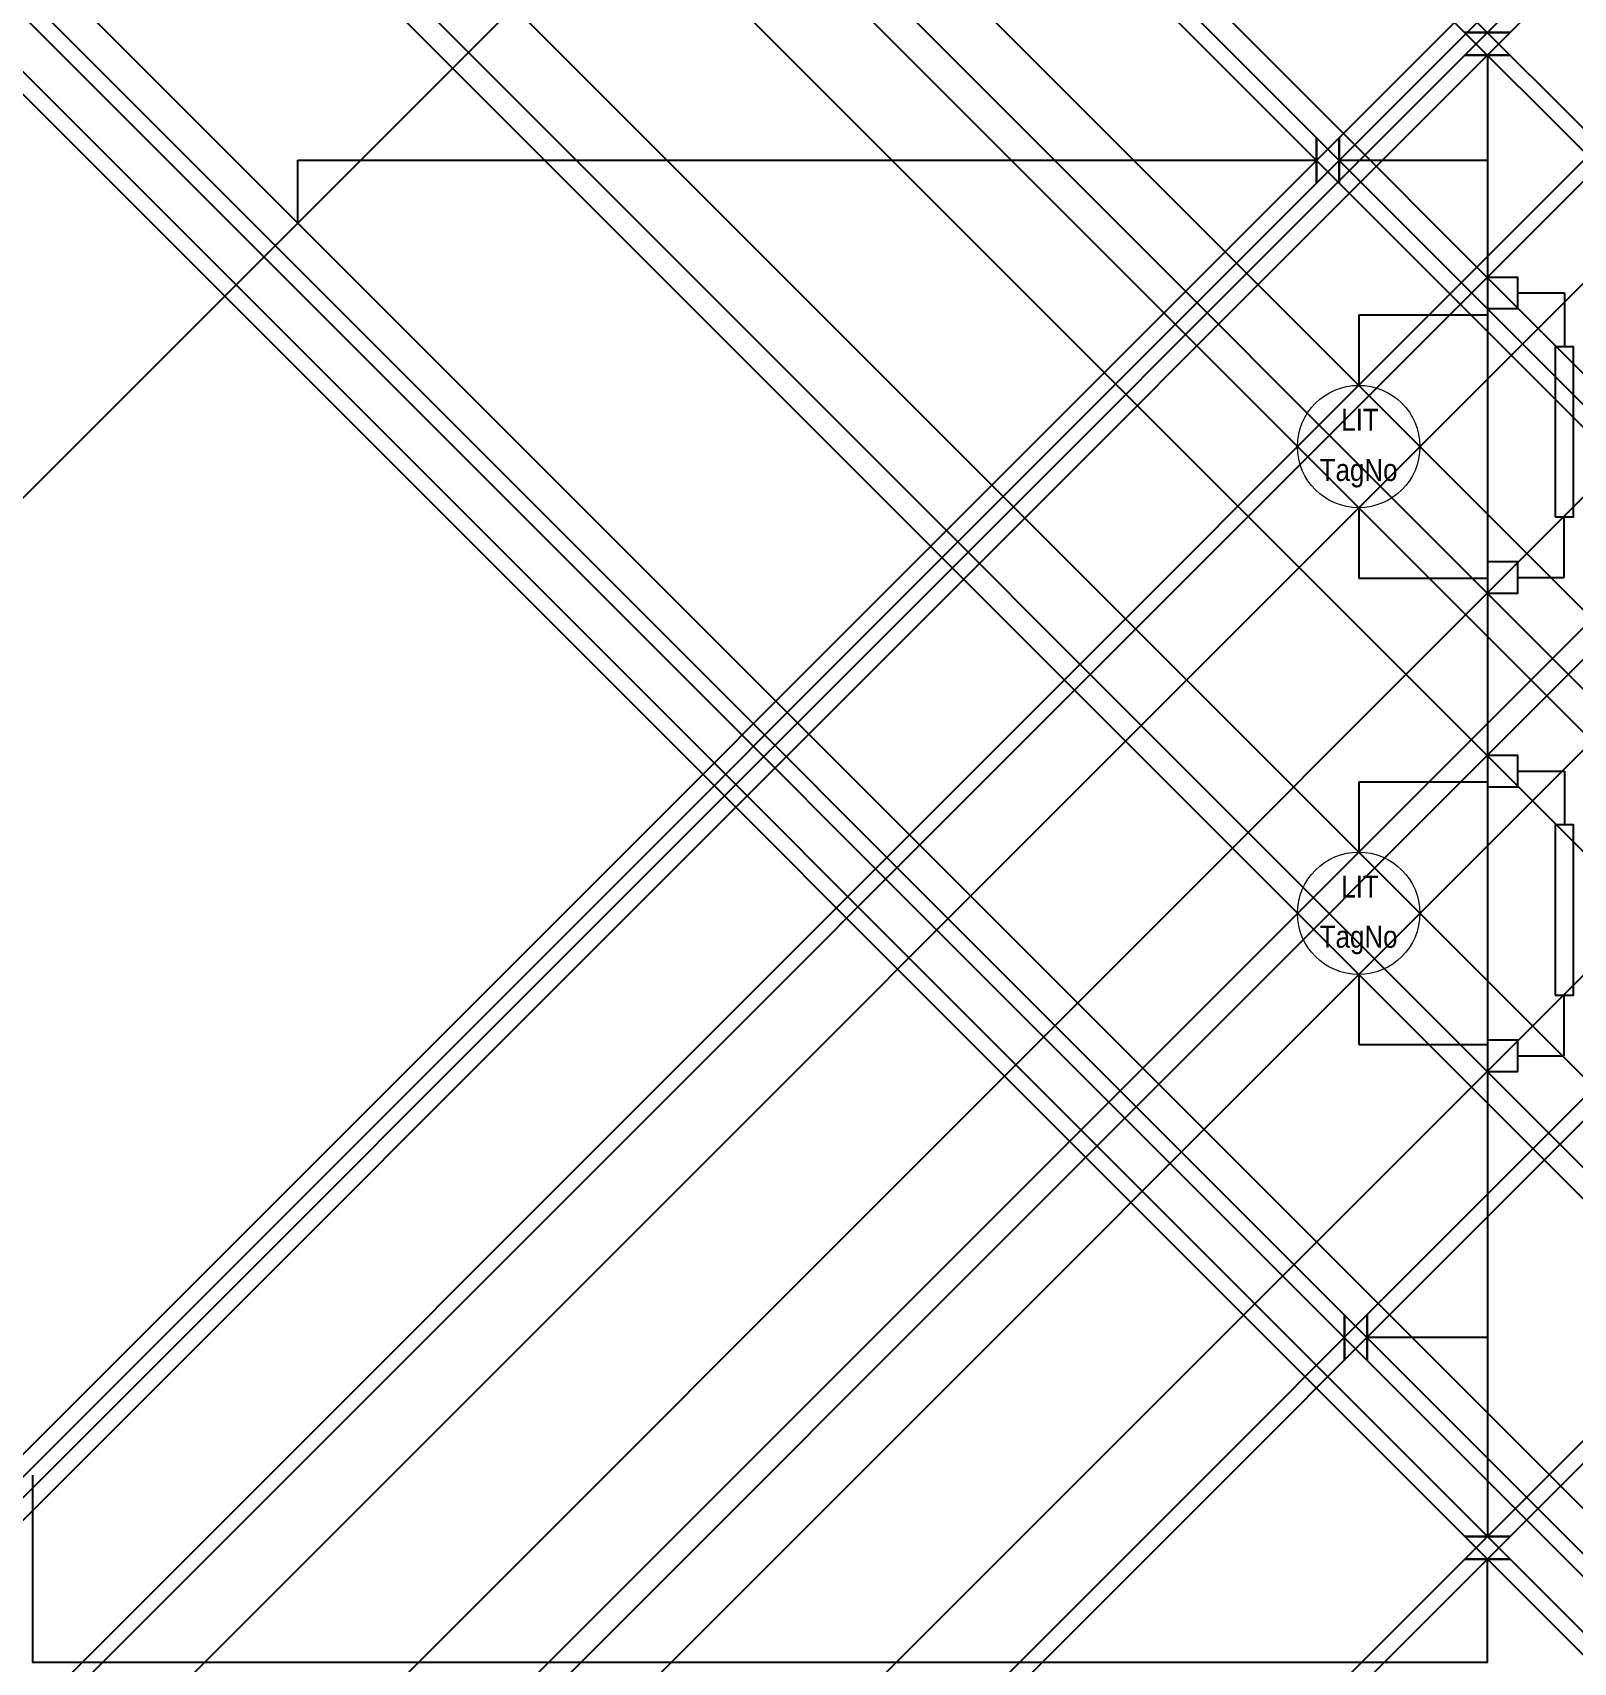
# Model space of a CAD drawing. Header units: inches. Extents: x 0 to 0.274, y 0 to 0.29.
import ezdxf

# ---------------------------------------------------------------- set-up
doc = ezdxf.new("R2010")
doc.units = ezdxf.units.IN
doc.header["$MEASUREMENT"] = 0
doc.header["$PDMODE"] = 35
doc.header["$PDSIZE"] = -2
for name, color, linetype in [('Level 10', 7, 'Continuous'), ('Level 5', 7, 'Continuous'), ('Level 7', 7, 'Continuous')]:
    doc.layers.add(name, color=color, linetype=linetype)
doc.styles.add('Styledgn000', font='dgn000.shx')

# ---------------------------------------------------------------- blocks, each defined once
blk = doc.blocks.new('SeparatorTankGroup_SeparatorTank_SeparatorTank1__PORT6_FLANGE_BOTTOM')
for p in [(-0.001, 0), (0.001, 0)]:
    blk.add_point(p)
at = {"layer": 'Level 7', "color": 2, "linetype": 'Continuous', "lineweight": 30}
for p, q in [((-0.001, -0.002), (-0.001, 0.002)), ((0.001, -0.002), (0.001, 0.002))]:
    blk.add_line(p, q, dxfattribs=at)
blk = doc.blocks.new('00110011')
at = {"layer": 'Level 10', "color": 112, "linetype": 'Continuous', "lineweight": 13, "true_color": 0x00ca5c}
blk.add_circle((0, 0), 0.007, dxfattribs=at)
blk = doc.blocks.new('PIT')
for p in [(0.007, 0.014), (0.007, 0)]:
    blk.add_point(p)
at = {"color": 9, "linetype": 'Continuous', "lineweight": 0, "true_color": 0xc8c8c8}
blk.add_blockref('00110011', (0.007, 0.007), dxfattribs=at)
blk.add_blockref('00110011', (0.007, 0.007), dxfattribs=at)
at = {"layer": 'Level 5', "color": 9, "linetype": 'Continuous', "lineweight": 13, "true_color": 0xc8c8c8, "char_height": 0.00252, "attachment_point": 5, "line_spacing_factor": 0.8, "style": 'Styledgn000'}
for s, insert in [('{\\W0.88095;LIT}', (0.00715, 0.01006)), ('{\\W0.88095;TagNo}', (0.00699, 0.00394))]:
    blk.add_mtext(s, dxfattribs=dict(at, insert=insert))
blk = doc.blocks.new('TWO_LEGGED_BLOCK')
for p, q in [((-0.00452, 0.01772), (0.00113, 0.01772)), ((0.00113, 0.01772), (0.00113, 0.01034)), ((0.00116, -0.01688), (0.00116, -0.01034)), ((-0.00452, -0.01688), (0.00116, -0.01688))]:
    blk.add_line(p, q)
for points in [[(-0.00823, 0.01962), (-0.00452, 0.01962), (-0.00452, 0.01582), (-0.00823, 0.01582)], [(0, 0.01035), (0.00224, 0.01035), (0.00224, -0.01035), (0, -0.01035)], [(-0.00823, -0.01498), (-0.00452, -0.01498), (-0.00452, -0.01878), (-0.00823, -0.01878)]]:
    blk.add_lwpolyline(points, close=True)
for p in [(-0.00823, 0.01962), (-0.00823, -0.01878)]:
    blk.add_point(p)

msp = doc.modelspace()

# ---------------------------------------------------------------- linework, layer by layer
at = {"color": 3}
for p, q in [((0.25848, 0.28548), (0.25848, 0.02237)), ((0.04712, 0.25567), (0.04712, 0.26682)), ((0.04712, 0.26682), (0.22813, 0.26682)), ((0.23216, 0.26682), (0.25848, 0.26682)), ((0.25848, 0.23934), (0.23562, 0.23934)), ((0.23562, 0.2393), (0.23562, 0.22685)), ((0.23562, 0.20511), (0.23562, 0.19261)), ((0.23562, 0.19261), (0.25848, 0.19261)), ((0.23562, 0.1564), (0.25848, 0.1564)), ((0.23562, 0.1564), (0.23562, 0.14394)), ((0.23562, 0.1222), (0.23562, 0.10975)), ((0.23562, 0.10975), (0.25848, 0.10975)), ((0.25848, 0.05772), (0.2371, 0.05772)), ((0, 0.03327), (0, 0)), ((0.25848, 0), (0.25848, 0.01834)), ((0.25848, 0), (0, 0))]:
    msp.add_line(p, q, dxfattribs=at)
msp.add_point((0.04712, 0.25567))

# ---------------------------------------------------------------- block references
at = {"xscale": 2.013398524451903, "yscale": 2.013398524451903}
for p, rotation in [((0.25848, 0.28749), 269.9999999999999), ((0.23014, 0.26682), 180), ((0.23509, 0.05772), 180), ((0.25848, 0.02035), 269.9999999999999)]:
    msp.add_blockref('SeparatorTankGroup_SeparatorTank_SeparatorTank1__PORT6_FLANGE_BOTTOM', p, dxfattribs=dict(at, rotation=rotation))
at = {"color": 3, "xscale": -1.460454625852686, "yscale": 1.460454625852686, "zscale": 1.460454625852686, "rotation": 180}
for p in [(0.2705, 0.2186), (0.2705, 0.13364)]:
    msp.add_blockref('TWO_LEGGED_BLOCK', p, dxfattribs=at)
at = {"xscale": 1.552809262054103, "yscale": 1.552809262054103, "zscale": 1.552809262054103}
for p in [(0.22475, 0.20511), (0.22475, 0.1222)]:
    msp.add_blockref('PIT', p, dxfattribs=at)

doc.saveas('drawing.dxf')
